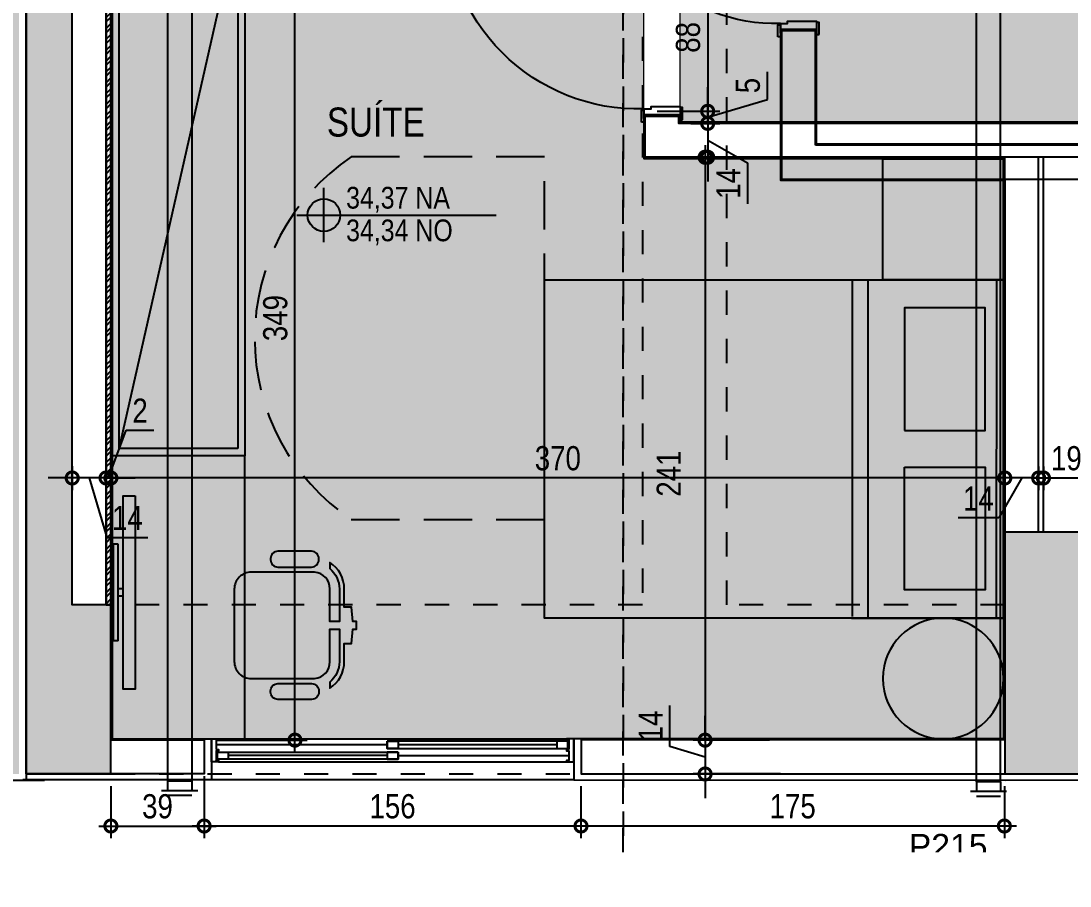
# Model space of a CAD drawing. Header units: metres. Extents: x -23 to 570, y -54 to 184.
# Drawn here: x 5.178 to 9.52, y -53.463 to -49.885 of the extents above; entities that cross this region are included whole.
import ezdxf
from ezdxf.enums import TextEntityAlignment as Align
from ezdxf.xclip import XClip

# ---------------------------------------------------------------- set-up
doc = ezdxf.new("R2010")
doc.units = ezdxf.units.M
doc.header["$XCLIPFRAME"] = 0
doc.header["$PDMODE"] = 35
for name, pattern in [('DASHEDX2', [1.5, 1, -0.5]), ('ESTILO_TQS_0004', [1.12, 0.5, -0.2, 0.01, -0.2, 0.01, -0.2]), ('PUC$0$DASHEDX2', [1.5, 1, -0.5]), ('PUC$0$HIDDEN2', [0.1875, 0.125, -0.0625])]:
    doc.linetypes.add(name, pattern=pattern)
for name, color, linetype in [('1', 232, 'DASHEDX2'), ('205', 232, 'ESTILO_TQS_0004'), ('4', 2, 'Continuous'), ('9', 232, 'Continuous'), ('ARQ-ALV ACAB', 4, 'Continuous'), ('ARQ-DIM', 2, 'Continuous'), ('ARQ-SIM', 1, 'Continuous'), ('ARQ-TXT', 2, 'Continuous'), ('CIRCULAÇAO VERTICAL EMBASAMENTO$0$ARQ-ALV ACAB', 4, 'Continuous'), ('CIRCULAÇAO VERTICAL EMBASAMENTO$0$ARQ-ALV OSSO', 5, 'Continuous'), ('PUC$0$ARQ-ALV ACAB', 4, 'Continuous'), ('PUC$0$ARQ-ALV OSSO', 5, 'Continuous'), ('PUC$0$ARQ-AUX', 7, 'Continuous'), ('PUC$0$ARQ-AUX1 @ 1', 1, 'Continuous'), ('PUC$0$ARQ-CAX @ 1', 1, 'Continuous'), ('PUC$0$ARQ-ENCH', 1, 'Continuous'), ('PUC$0$ARQ-MOB', 7, 'Continuous'), ('PUC$0$ARQ-MOB @ 1', 7, 'Continuous'), ('PUC$0$ARQ-PRJ', 7, 'PUC$0$DASHEDX2')]:
    doc.layers.add(name, color=color, linetype=linetype)
doc.layers.add('PUC$0$ARQ-FORRO', color=9, linetype='Continuous', lineweight=5)
doc.styles.add('Adesa', font='ARIALN.TTF')
doc.styles.get("Standard").update_dxf_attribs({"font": 'arial.ttf'})
doc.dimstyles.new('ADESA 1-0050', dxfattribs={"dimtxt": 0.1, "dimasz": 0.1, "dimexe": 0.05, "dimexo": 0.05, "dimgap": 0.03, "dimtad": 1, "dimdec": 1, "dimlfac": 100, "dimzin": 12, "dimtxsty": 'Adesa', "dimblk": 'DOTSMALL', "dimcen": 1, "dimdle": 0.05, "dimclrd": 1, "dimclre": 1, "dimclrt": 256, "dimazin": 3, "dimtm": 1e-09, "dimtfac": 1, "dimtdec": 1, "dimtmove": 1, "dimatfit": 0, "dimldrblk": 'DOTSMALL', "dimfxl": 0.8, "dimtvp": 2, "dimtolj": 1, "dimtzin": 0, "dimarcsym": 0})

# ---------------------------------------------------------------- blocks, each defined once
blk = doc.blocks.new('_DotSmall')
at = {"color": 0, "linetype": 'ByBlock', "const_width": 0.5}
blk.add_lwpolyline([(-0.0625, 0, 1), (0.0625, 0, 1)], format="xyb", close=True, dxfattribs=at)
blk = doc.blocks.new('*D494')
at = {"layer": 'ARQ-DIM', "color": 1, "lineweight": -2, "transparency": 16777216}
for p, q in [((7.4959, -53.05), (7.4959, -53.2653)), ((9.2482, -53.05), (9.2482, -53.2653)), ((9.2982, -53.2153), (7.4459, -53.2153))]:
    blk.add_line(p, q, dxfattribs=at)
at = {"layer": 'Defpoints', "color": 0, "transparency": 16777216}
for p in [(7.4959, -53, 0), (9.2482, -53, 0), (7.4959, -53.2153)]:
    blk.add_point(p, dxfattribs=at)
at = {"layer": 'ARQ-DIM', "color": 1, "lineweight": -2, "transparency": 16777216, "xscale": 0.1, "yscale": 0.1, "zscale": 0.1, "rotation": 180}
blk.add_blockref('_DotSmall', (7.4959, -53.2153), dxfattribs=at)
at = {"layer": 'ARQ-DIM', "color": 1, "lineweight": -2, "transparency": 16777216, "xscale": 0.1, "yscale": 0.1, "zscale": 0.1}
blk.add_blockref('_DotSmall', (9.2482, -53.2153), dxfattribs=at)
at = {"layer": 'ARQ-DIM', "transparency": 16777216, "insert": (8.3721, -53.1342), "char_height": 0.1, "attachment_point": 5, "style": 'Adesa'}
blk.add_mtext('\\A1;175', dxfattribs=at)
blk = doc.blocks.new('*D495')
at = {"layer": 'ARQ-DIM', "color": 1, "lineweight": -2, "transparency": 16777216}
for p, q in [((5.9359, -53.05), (5.9359, -53.2653)), ((7.4959, -53.05), (7.4959, -53.2653)), ((7.5459, -53.2153), (5.8859, -53.2153))]:
    blk.add_line(p, q, dxfattribs=at)
at = {"layer": 'Defpoints', "color": 0, "transparency": 16777216}
for p in [(5.9359, -53, 0), (7.4959, -53, 0), (5.9359, -53.2153)]:
    blk.add_point(p, dxfattribs=at)
at = {"layer": 'ARQ-DIM', "color": 1, "lineweight": -2, "transparency": 16777216, "xscale": 0.1, "yscale": 0.1, "zscale": 0.1, "rotation": 180}
blk.add_blockref('_DotSmall', (5.9359, -53.2153), dxfattribs=at)
at = {"layer": 'ARQ-DIM', "color": 1, "lineweight": -2, "transparency": 16777216, "xscale": 0.1, "yscale": 0.1, "zscale": 0.1}
blk.add_blockref('_DotSmall', (7.4959, -53.2153), dxfattribs=at)
at = {"layer": 'ARQ-DIM', "transparency": 16777216, "insert": (6.7159, -53.1342), "char_height": 0.1, "attachment_point": 5, "style": 'Adesa'}
blk.add_mtext('\\A1;156', dxfattribs=at)
blk = doc.blocks.new('*D496')
at = {"layer": 'ARQ-DIM', "color": 1, "lineweight": -2, "transparency": 16777216}
for p, q in [((5.9359, -53.0088), (5.9359, -53.2653)), ((5.55, -53.05), (5.55, -53.2653)), ((5.5, -53.2153), (5.9859, -53.2153))]:
    blk.add_line(p, q, dxfattribs=at)
at = {"layer": 'Defpoints', "color": 0, "transparency": 16777216}
for p in [(5.9359, -52.9588), (5.55, -53, 0), (5.9359, -53.2153)]:
    blk.add_point(p, dxfattribs=at)
at = {"layer": 'ARQ-DIM', "color": 1, "lineweight": -2, "transparency": 16777216, "xscale": 0.1, "yscale": 0.1, "zscale": 0.1, "rotation": 180}
blk.add_blockref('_DotSmall', (5.55, -53.2153), dxfattribs=at)
at = {"layer": 'ARQ-DIM', "color": 1, "lineweight": -2, "transparency": 16777216, "xscale": 0.1, "yscale": 0.1, "zscale": 0.1}
blk.add_blockref('_DotSmall', (5.9359, -53.2153), dxfattribs=at)
at = {"layer": 'ARQ-DIM', "transparency": 16777216, "insert": (5.743, -53.1342), "char_height": 0.1, "attachment_point": 5, "style": 'Adesa'}
blk.add_mtext('\\A1;39', dxfattribs=at)
blk = doc.blocks.new('*D667')
at = {"layer": 'ARQ-DIM', "color": 1, "lineweight": -2, "transparency": 16777216}
for p, q in [((9.41, -51.7272), (9.41, -51.8254)), ((9.6001, -51.7272), (9.6001, -51.8254)), ((9.36, -51.7754), (9.6501, -51.7754))]:
    blk.add_line(p, q, dxfattribs=at)
at = {"layer": 'Defpoints', "color": 0, "transparency": 16777216}
for p in [(9.41, -51.6772, 0), (9.6001, -51.6772, 0), (9.6001, -51.7754)]:
    blk.add_point(p, dxfattribs=at)
at = {"layer": 'ARQ-DIM', "color": 1, "lineweight": -2, "transparency": 16777216, "xscale": 0.1, "yscale": 0.1, "zscale": 0.1, "rotation": 180}
blk.add_blockref('_DotSmall', (9.41, -51.7754), dxfattribs=at)
at = {"layer": 'ARQ-DIM', "color": 1, "lineweight": -2, "transparency": 16777216, "xscale": 0.1, "yscale": 0.1, "zscale": 0.1}
blk.add_blockref('_DotSmall', (9.6001, -51.7754), dxfattribs=at)
at = {"layer": 'ARQ-DIM', "transparency": 16777216, "insert": (9.505, -51.6943), "char_height": 0.1, "attachment_point": 5, "style": 'Adesa'}
blk.add_mtext('\\A1;19', dxfattribs=at)
blk = doc.blocks.new('*D668')
at = {"layer": 'ARQ-DIM', "color": 1, "lineweight": -2, "transparency": 16777216}
for p, q in [((9.25, -51.7272), (9.25, -51.8254)), ((9.39, -51.7272), (9.39, -51.8254)), ((9.25, -51.7754), (9.15, -51.7754)), ((9.32, -51.7754), (9.2259, -51.9408)), ((9.39, -51.7754), (9.25, -51.7754)), ((9.39, -51.7754), (9.25, -51.7754)), ((9.39, -51.7754), (9.49, -51.7754)), ((9.2259, -51.9408), (9.0564, -51.9408))]:
    blk.add_line(p, q, dxfattribs=at)
at = {"layer": 'Defpoints', "color": 0, "transparency": 16777216}
for p in [(9.25, -51.6772, 0), (9.39, -51.6772, 0), (9.25, -51.7754)]:
    blk.add_point(p, dxfattribs=at)
at = {"layer": 'ARQ-DIM', "color": 1, "lineweight": -2, "transparency": 16777216, "xscale": 0.1, "yscale": 0.1, "zscale": 0.1}
blk.add_blockref('_DotSmall', (9.25, -51.7754), dxfattribs=at)
at = {"layer": 'ARQ-DIM', "color": 1, "lineweight": -2, "transparency": 16777216, "xscale": 0.1, "yscale": 0.1, "zscale": 0.1, "rotation": 180}
blk.add_blockref('_DotSmall', (9.39, -51.7754), dxfattribs=at)
at = {"layer": 'ARQ-DIM', "transparency": 16777216, "insert": (9.1411, -51.8606), "char_height": 0.1, "attachment_point": 5, "style": 'Adesa'}
blk.add_mtext('\\A1;14', dxfattribs=at)
blk = doc.blocks.new('*D669')
at = {"layer": 'ARQ-DIM', "color": 1, "lineweight": -2, "transparency": 16777216}
for p, q in [((5.55, -51.7271), (5.55, -51.8254)), ((9.2501, -51.7272), (9.2501, -51.8254)), ((9.3001, -51.7754), (5.5, -51.7754))]:
    blk.add_line(p, q, dxfattribs=at)
at = {"layer": 'Defpoints', "color": 0, "transparency": 16777216}
for p in [(5.55, -51.6771, 0), (9.2501, -51.6772, 0), (5.55, -51.7754)]:
    blk.add_point(p, dxfattribs=at)
at = {"layer": 'ARQ-DIM', "color": 1, "lineweight": -2, "transparency": 16777216, "xscale": 0.1, "yscale": 0.1, "zscale": 0.1, "rotation": 180}
blk.add_blockref('_DotSmall', (5.55, -51.7754), dxfattribs=at)
at = {"layer": 'ARQ-DIM', "color": 1, "lineweight": -2, "transparency": 16777216, "xscale": 0.1, "yscale": 0.1, "zscale": 0.1}
blk.add_blockref('_DotSmall', (9.2501, -51.7754), dxfattribs=at)
at = {"layer": 'ARQ-DIM', "transparency": 16777216, "insert": (7.4, -51.6943), "char_height": 0.1, "attachment_point": 5, "style": 'Adesa'}
blk.add_mtext('\\A1;370', dxfattribs=at)
blk = doc.blocks.new('*D686')
at = {"layer": 'ARQ-DIM', "color": 1, "lineweight": -2, "transparency": 16777216}
for p, q in [((8.0203, -49.3283), (8.0203, -50.3083)), ((7.9511, -49.3783), (8.0703, -49.3783)), ((7.8111, -50.2583), (8.0703, -50.2583))]:
    blk.add_line(p, q, dxfattribs=at)
at = {"layer": 'Defpoints', "color": 0, "transparency": 16777216}
for p in [(7.9011, -49.3783), (7.7611, -50.2583, 0), (8.0203, -50.2583)]:
    blk.add_point(p, dxfattribs=at)
at = {"layer": 'ARQ-DIM', "color": 1, "lineweight": -2, "transparency": 16777216, "xscale": 0.1, "yscale": 0.1, "zscale": 0.1}
for p, rotation in [((8.0203, -49.3783), 90), ((8.0203, -50.2583), 270)]:
    blk.add_blockref('_DotSmall', p, dxfattribs=dict(at, rotation=rotation))
at = {"layer": 'ARQ-DIM', "transparency": 16777216, "insert": (7.9392, -49.9526), "char_height": 0.1, "attachment_point": 5, "rotation": 90, "style": 'Adesa'}
blk.add_mtext('\\A1;88', dxfattribs=at)
blk = doc.blocks.new('*D707')
at = {"layer": 'ARQ-DIM', "color": 1, "lineweight": -2, "transparency": 16777216}
for p, q in [((6.3119, -52.91), (6.3119, -49.3177)), ((6.45, -49.3677), (6.2619, -49.3677)), ((5.9859, -52.86), (6.3619, -52.86))]:
    blk.add_line(p, q, dxfattribs=at)
at = {"layer": 'Defpoints', "color": 0, "transparency": 16777216}
for p in [(6.3119, -49.3677), (6.5, -49.3677, 0), (5.9359, -52.86, 0)]:
    blk.add_point(p, dxfattribs=at)
at = {"layer": 'ARQ-DIM', "color": 1, "lineweight": -2, "transparency": 16777216, "xscale": 0.1, "yscale": 0.1, "zscale": 0.1}
for p, rotation in [((6.3119, -49.3677), 90), ((6.3119, -52.86), 270)]:
    blk.add_blockref('_DotSmall', p, dxfattribs=dict(at, rotation=rotation))
at = {"layer": 'ARQ-DIM', "transparency": 16777216, "insert": (6.2309, -51.1139), "char_height": 0.1, "attachment_point": 5, "rotation": 90, "style": 'Adesa'}
blk.add_mtext('\\A1;349', dxfattribs=at)
blk = doc.blocks.new('*D709')
at = {"layer": 'ARQ-DIM', "color": 1, "lineweight": -2, "transparency": 16777216}
for p, q in [((8.2678, -50.209), (8.2678, -50.0946)), ((8.0203, -50.2583), (8.0203, -50.1583)), ((8.0203, -50.2833), (8.2678, -50.209)), ((7.8111, -50.2583), (8.0703, -50.2583)), ((8.0203, -50.2583), (8.0203, -50.3083)), ((8.0203, -50.2583), (8.0203, -50.3083)), ((7.9511, -50.3083), (8.0703, -50.3083)), ((8.0203, -50.3083), (8.0203, -50.4083))]:
    blk.add_line(p, q, dxfattribs=at)
at = {"layer": 'Defpoints', "color": 0, "transparency": 16777216}
for p in [(7.7611, -50.2583), (7.9011, -50.3083, 0), (8.0203, -50.3083)]:
    blk.add_point(p, dxfattribs=at)
at = {"layer": 'ARQ-DIM', "color": 1, "lineweight": -2, "transparency": 16777216, "xscale": 0.1, "yscale": 0.1, "zscale": 0.1}
for p, rotation in [((8.0203, -50.2583), 270), ((8.0203, -50.3083), 90)]:
    blk.add_blockref('_DotSmall', p, dxfattribs=dict(at, rotation=rotation))
at = {"layer": 'ARQ-DIM', "transparency": 16777216, "insert": (8.187, -50.1518), "char_height": 0.1, "attachment_point": 5, "rotation": 90, "style": 'Adesa'}
blk.add_mtext('\\A1;5', dxfattribs=at)
blk = doc.blocks.new('*D710')
at = {"layer": 'ARQ-DIM', "color": 1, "lineweight": -2, "transparency": 16777216}
for p, q in [((8.0095, -50.3983), (8.0095, -52.91)), ((8.2867, -50.4483), (7.9595, -50.4483)), ((8.2759, -52.86), (7.9595, -52.86))]:
    blk.add_line(p, q, dxfattribs=at)
at = {"layer": 'Defpoints', "color": 0, "transparency": 16777216}
for p in [(8.3367, -50.4483, 0), (8.0095, -52.86), (8.3259, -52.86, 0)]:
    blk.add_point(p, dxfattribs=at)
at = {"layer": 'ARQ-DIM', "color": 1, "lineweight": -2, "transparency": 16777216, "xscale": 0.1, "yscale": 0.1, "zscale": 0.1}
for p, rotation in [((8.0095, -50.4483), 90), ((8.0095, -52.86), 270)]:
    blk.add_blockref('_DotSmall', p, dxfattribs=dict(at, rotation=rotation))
at = {"layer": 'ARQ-DIM', "transparency": 16777216, "insert": (7.859, -51.7572), "char_height": 0.1, "attachment_point": 5, "rotation": 90, "style": 'Adesa'}
blk.add_mtext('\\A1;241', dxfattribs=at)
blk = doc.blocks.new('*D711')
at = {"layer": 'ARQ-DIM', "color": 1, "lineweight": -2, "transparency": 16777216}
for p, q in [((7.8642, -52.8864), (7.8642, -52.717)), ((8.0095, -52.86), (8.0095, -52.76)), ((8.2759, -52.86), (7.9595, -52.86)), ((8.0095, -52.86), (8.0095, -53)), ((8.0095, -52.86), (8.0095, -53)), ((8.0095, -52.93), (7.8642, -52.8864)), ((8.3221, -53), (7.9595, -53)), ((8.0095, -53), (8.0095, -53.1))]:
    blk.add_line(p, q, dxfattribs=at)
at = {"layer": 'Defpoints', "color": 0, "transparency": 16777216}
for p in [(8.3259, -52.86, 0), (8.0095, -53), (8.3721, -53, 0)]:
    blk.add_point(p, dxfattribs=at)
at = {"layer": 'ARQ-DIM', "color": 1, "lineweight": -2, "transparency": 16777216, "xscale": 0.1, "yscale": 0.1, "zscale": 0.1}
for p, rotation in [((8.0095, -52.86), 270), ((8.0095, -53), 90)]:
    blk.add_blockref('_DotSmall', p, dxfattribs=dict(at, rotation=rotation))
at = {"layer": 'ARQ-DIM', "transparency": 16777216, "insert": (7.784, -52.8017), "char_height": 0.1, "attachment_point": 5, "rotation": 90, "style": 'Adesa'}
blk.add_mtext('\\A1;14', dxfattribs=at)
blk = doc.blocks.new('*D604')
at = {"layer": 'ARQ-DIM', "color": 1, "lineweight": -2, "transparency": 16777216}
for p, q in [((5.54, -51.7754), (5.6137, -51.5771)), ((5.6137, -51.5771), (5.7281, -51.5771)), ((5.53, -51.7271), (5.53, -51.8254)), ((5.55, -51.7271), (5.55, -51.8254)), ((5.53, -51.7754), (5.43, -51.7754)), ((5.55, -51.7754), (5.53, -51.7754)), ((5.55, -51.7754), (5.53, -51.7754)), ((5.55, -51.7754), (5.65, -51.7754))]:
    blk.add_line(p, q, dxfattribs=at)
at = {"layer": 'Defpoints', "color": 0, "transparency": 16777216}
for p in [(5.53, -51.6771, 0), (5.55, -51.6771, 0), (5.53, -51.7754)]:
    blk.add_point(p, dxfattribs=at)
at = {"layer": 'ARQ-DIM', "color": 1, "lineweight": -2, "transparency": 16777216, "xscale": 0.1, "yscale": 0.1, "zscale": 0.1}
blk.add_blockref('_DotSmall', (5.53, -51.7754), dxfattribs=at)
at = {"layer": 'ARQ-DIM', "color": 1, "lineweight": -2, "transparency": 16777216, "xscale": 0.1, "yscale": 0.1, "zscale": 0.1, "rotation": 180}
blk.add_blockref('_DotSmall', (5.55, -51.7754), dxfattribs=at)
at = {"layer": 'ARQ-DIM', "transparency": 16777216, "insert": (5.6709, -51.4969), "char_height": 0.1, "attachment_point": 5, "style": 'Adesa'}
blk.add_mtext('\\A1;2', dxfattribs=at)
blk = doc.blocks.new('*D605')
at = {"layer": 'ARQ-DIM', "color": 1, "lineweight": -2, "transparency": 16777216}
for p, q in [((5.39, -51.7271), (5.39, -51.8254)), ((5.53, -51.7271), (5.53, -51.8254)), ((5.39, -51.7754), (5.29, -51.7754)), ((5.53, -51.7754), (5.39, -51.7754)), ((5.53, -51.7754), (5.39, -51.7754)), ((5.46, -51.7754), (5.5337, -52.021)), ((5.53, -51.7754), (5.63, -51.7754)), ((5.5337, -52.021), (5.7032, -52.021))]:
    blk.add_line(p, q, dxfattribs=at)
at = {"layer": 'Defpoints', "color": 0, "transparency": 16777216}
for p in [(5.39, -51.6771, 0), (5.53, -51.6771, 0), (5.39, -51.7754)]:
    blk.add_point(p, dxfattribs=at)
at = {"layer": 'ARQ-DIM', "color": 1, "lineweight": -2, "transparency": 16777216, "xscale": 0.1, "yscale": 0.1, "zscale": 0.1}
blk.add_blockref('_DotSmall', (5.39, -51.7754), dxfattribs=at)
at = {"layer": 'ARQ-DIM', "color": 1, "lineweight": -2, "transparency": 16777216, "xscale": 0.1, "yscale": 0.1, "zscale": 0.1, "rotation": 180}
blk.add_blockref('_DotSmall', (5.53, -51.7754), dxfattribs=at)
at = {"layer": 'ARQ-DIM', "transparency": 16777216, "insert": (5.6184, -51.9408), "char_height": 0.1, "attachment_point": 5, "style": 'Adesa'}
blk.add_mtext('\\A1;14', dxfattribs=at)
blk = doc.blocks.new('*D744')
at = {"layer": 'ARQ-DIM', "color": 1, "lineweight": -2, "transparency": 16777216}
for p, q in [((8.0203, -50.3083), (8.0203, -50.2083)), ((8.0203, -50.3083), (8.0203, -50.4483)), ((8.0203, -50.3083), (8.0203, -50.4483)), ((8.0607, -50.3083), (8.0703, -50.3083)), ((8.0203, -50.3783), (8.1857, -50.4721)), ((8.0095, -50.4483), (8.0703, -50.4483)), ((8.0203, -50.4483), (8.0203, -50.5483)), ((8.1857, -50.4721), (8.1857, -50.6416))]:
    blk.add_line(p, q, dxfattribs=at)
at = {"layer": 'Defpoints', "color": 0, "transparency": 16777216}
for p in [(8.0107, -50.3083), (7.9595, -50.4483), (8.0203, -50.4483)]:
    blk.add_point(p, dxfattribs=at)
at = {"layer": 'ARQ-DIM', "color": 1, "lineweight": -2, "transparency": 16777216, "xscale": 0.1, "yscale": 0.1, "zscale": 0.1}
for p, rotation in [((8.0203, -50.3083), 270), ((8.0203, -50.4483), 90)]:
    blk.add_blockref('_DotSmall', p, dxfattribs=dict(at, rotation=rotation))
at = {"layer": 'ARQ-DIM', "transparency": 16777216, "insert": (8.1055, -50.5569), "char_height": 0.1, "attachment_point": 5, "rotation": 90, "style": 'Adesa'}
blk.add_mtext('\\A1;14', dxfattribs=at)
blk = doc.blocks.new('NipAcOs')
at = {"layer": 'ARQ-SIM'}
h = blk.add_hatch(color=256, dxfattribs=at)
h.dxf.hatch_style = 1
h.paths.add_polyline_path([(0, 0.15, 0.414214), (-0.15, 0), (0, 0)])
h.paths.add_polyline_path([(0.15, 0), (0, 0), (0, -0.15, 0.414214)])
for p, q in [((0, -0.25), (0, 0.25)), ((-0.25, 0), (0.15, 0)), ((0.15, 0), (1.5834, 0))]:
    blk.add_line(p, q, dxfattribs=at)
blk.add_circle((0, 0), 0.15, dxfattribs=at)
at = {"style": 'Adesa'}
for p in [(0.204, 0.06), (0.204, -0.24)]:
    blk.add_attdef('000,00', p, '', height=0.2, dxfattribs=at)
blk = doc.blocks.new('*U2429')
at = {"color": 0, "linetype": 'ByBlock', "ltscale": 0.5}
for points in [[(0.02, -0.045), (0.03, -0.045), (0.03, -0.05), (0.02, -0.05), (0.02, -0.09), (0.03, -0.09), (0.03, -0.095), (0.02, -0.095), (0.02, -0.09), (0.03, -0.09), (0.03, -0.095), (0, -0.095), (0, 0), (0.03, 0), (0.03, -0.005), (0.02, -0.005), (0.02, -0.045)], [(1.48, -0.045), (1.47, -0.045), (1.47, -0.05), (1.48, -0.05), (1.48, -0.09), (1.47, -0.09), (1.47, -0.095), (1.48, -0.095), (1.48, -0.09), (1.47, -0.09), (1.47, -0.095), (1.5, -0.095), (1.5, 0), (1.47, 0), (1.47, -0.005), (1.48, -0.005), (1.48, -0.045)], [(0.025, -0.01), (0.07, -0.01), (0.07, -0.04), (0.025, -0.04)], [(0.7725, -0.01), (0.7275, -0.01), (0.7275, -0.04), (0.7725, -0.04)], [(0.7275, -0.055), (0.7725, -0.055), (0.7725, -0.085), (0.7275, -0.085)], [(1.475, -0.055), (1.43, -0.055), (1.43, -0.085), (1.475, -0.085)]]:
    blk.add_lwpolyline(points, close=True, dxfattribs=at)
at = {"color": 8, "linetype": 'ByBlock', "ltscale": 0.5}
for points in [[(1.47, 0), (0.03, 0)], [(0.7725, -0.025), (1.48, -0.025)], [(0.7275, -0.07), (0.02, -0.07)], [(1.47, -0.095), (0.03, -0.095)]]:
    blk.add_lwpolyline(points, dxfattribs=at)
at = {"color": 7, "linetype": 'ByBlock', "ltscale": 0.5}
for points in [[(0.7725, -0.01), (0.7725, -0.04), (0.025, -0.04), (0.025, -0.01)], [(0.7275, -0.055), (0.7275, -0.085), (1.475, -0.085), (1.475, -0.055)]]:
    blk.add_lwpolyline(points, close=True, dxfattribs=at)
for points in [[(0.07, -0.025), (0.7275, -0.025)], [(0.7725, -0.07), (1.43, -0.07)]]:
    blk.add_lwpolyline(points, dxfattribs=at)
blk = doc.blocks.new('*U2405')
for points in [[(-0.765, 0.01), (-0.715, 0.01), (-0.715, 0), (-0.765, 0)], [(0.045, 0.01), (-0.005, 0.01), (-0.005, 0), (0.045, 0)], [(-0.775, -0.16), (-0.725, -0.16), (-0.725, -0.15), (-0.775, -0.15)], [(0, -0.15), (0, -0.87), (-0.03, -0.87), (-0.03, -0.15)], [(0.055, -0.16), (0.005, -0.16), (0.005, -0.15), (0.055, -0.15)]]:
    blk.add_lwpolyline(points, close=True)
for points in [[(-0.76, -0.15), (-0.72, -0.15), (-0.72, -0.12), (-0.71, -0.12), (-0.71, 0), (-0.745, 0), (-0.745, -0.15)], [(0.04, -0.15), (0, -0.15), (0, -0.12), (-0.01, -0.12), (-0.01, 0), (0.025, 0), (0.025, -0.15)]]:
    blk.add_lwpolyline(points)
at = {"layer": 'PUC$0$ARQ-PRJ'}
blk.add_arc((-0.0208, -0.1708), 0.6995, 178.2986, 271.7014, dxfattribs=at)
blk = doc.blocks.new('PUC$0$pl apto tipo 3 puc')
at = {"layer": 'PUC$0$ARQ-ENCH'}
h = blk.add_hatch(dxfattribs=at)
h.set_pattern_fill('ANSI31', color=256, scale=0.01, angle=-180)
h.set_pattern_definition([(225, (-0.009043, 0.00119), (0.02245064, -0.02245064), [])])
h.paths.add_polyline_path([(-5.559, 2.3012), (-5.539, 2.3012), (-5.539, -0.8988), (-5.559, -0.8988)])
at = {"layer": 'PUC$0$ARQ-ALV ACAB', "elevation": 0}
for points in [[(-9.2623, 3.0266), (-9.6341, 3.0254), (-9.6341, 1.625), (-10.5072, 1.625), (-10.5072, 1.455), (-9.614, 1.455), (-9.614, 0.395), (-8.48, 0.395), (-8.48, -0.0782), (-8.33, -0.0782), (-8.33, 0.545), (-9.254, 0.545), (-9.254, 2.8554)], [(-9.254, 2.8554), (-7.475, 2.8554), (-7.475, 3.0254), (-9.2623, 3.0266)], [(-5.574, -1.0538), (-7.0452, -1.0538), (-7.0452, -0.8938), (-5.564, -0.8938), (-5.5641, 2.8554), (-5.9, 2.8554), (-5.9, 2.8554), (-5.975, 2.8554), (-5.975, 3.0254), (-5.195, 3.0254)]]:
    blk.add_lwpolyline(points, dxfattribs=at)
at = {"layer": 'PUC$0$ARQ-ALV OSSO'}
for p, q in [((-9.2573, 3.0004, 0), (-9.6091, 3.0004, 0)), ((-9.259, 0.54, 0), (-9.259, 2.8604, 0)), ((-8.335, 0.54, 0), (-9.259, 0.54, 0)), ((-8.335, -0.0732, 0), (-8.335, 0.54, 0)), ((-9.609, 0.4), (-8.475, 0.4, 0)), ((-8.475, 0.4, 0), (-8.475, -0.0732, 0)), ((-8.475, -0.0732, 0), (-8.335, -0.0732, 0))]:
    blk.add_line(p, q, dxfattribs=at)
at = {"layer": 'PUC$0$ARQ-ALV OSSO', "elevation": 0}
for points in [[(-9.259, 2.8604), (-7.505, 2.8604), (-7.505, 3.0004), (-9.2573, 3.0004)], [(-5.5591, 2.8604), (-5.895, 2.8604), (-5.895, 2.8604), (-5.945, 2.8604), (-5.945, 3.0004), (-5.2375, 3.0004)], [(-7.0402, -1.0388), (-7.0402, -0.8988), (-5.539, -0.8988), (-5.539, 2.3012)], [(-9.259, 0.54), (-9.609, 0.54)]]:
    blk.add_lwpolyline(points, dxfattribs=at)
at = {"layer": 'PUC$0$ARQ-ALV OSSO'}
for points in [[(-9.419, 2.0012), (-9.419, 1.46)], [(-9.419, 2.0012), (-9.419, 0.54)], [(-9.399, 2.0012), (-9.399, 0.54)]]:
    blk.add_lwpolyline(points, dxfattribs=at)
at = {"layer": 'PUC$0$ARQ-AUX', "elevation": 0}
blk.add_lwpolyline([(-7.475, 3.0254), (-5.975, 3.0254)], dxfattribs=at)
at = {"layer": 'PUC$0$ARQ-ENCH', "elevation": 0}
blk.add_lwpolyline([(-5.559, 2.3012), (-5.539, 2.3012), (-5.539, -0.8988), (-5.559, -0.8988)], close=True, dxfattribs=at)
at = {"layer": 'PUC$0$ARQ-AUX1 @ 1', "xscale": -1, "rotation": 180}
blk.add_blockref('*U2429', (-7.475, 2.8554, 0), dxfattribs=at)
at = {"layer": 'PUC$0$ARQ-CAX @ 1', "xscale": -1.000000000000009, "rotation": 90}
blk.add_blockref('*U2405', (-8.48, -0.8232, 0), dxfattribs=at)
blk = doc.blocks.new('*U2445')
for points in [[(0, 0), (0, 0.82), (0.03, 0.82), (0.03, 0)], [(-0.055, 0.01), (-0.005, 0.01), (-0.005, 0), (-0.055, 0)], [(0.875, 0.01), (0.825, 0.01), (0.825, 0), (0.875, 0)], [(-0.045, -0.16), (0.005, -0.16), (0.005, -0.15), (-0.045, -0.15)], [(0.865, -0.16), (0.815, -0.16), (0.815, -0.15), (0.865, -0.15)]]:
    blk.add_lwpolyline(points, close=True)
for points in [[(-0.04, 0), (0, 0), (0, -0.03), (0.01, -0.03), (0.01, -0.15), (-0.025, -0.15), (-0.025, 0)], [(0.86, 0), (0.82, 0), (0.82, -0.03), (0.81, -0.03), (0.81, -0.15), (0.845, -0.15), (0.845, 0)]]:
    blk.add_lwpolyline(points)
at = {"layer": 'PUC$0$ARQ-PRJ'}
blk.add_arc((0.0237, 0.0237), 0.7967, 358.2986, 91.7014, dxfattribs=at)
blk = doc.blocks.new('*U2470')
at = {"layer": 'PUC$0$ARQ-MOB'}
for p, q in [((-0.7, -0.6292), (-0.7, 0)), ((-0.7, 0), (0.7, 0)), ((0.7, -0.6291), (0.7, 0)), ((0.7, -0.03), (-0.7, -0.03)), ((0.7, -0.5621), (-0.7, -0.562)), ((0.7, -0.6273), (-0.693, -0.6273)), ((-0.6992, -0.8531), (-0.6987, -0.8534)), ((-0.675, -1.9), (0.675, -1.9))]:
    blk.add_line(p, q, dxfattribs=at)
at = {"layer": 'PUC$0$ARQ-MOB', "flags": 128}
for points in [[(0.7, -1.9), (0.7, 0), (-0.7, 0), (-0.7, -1.9)], [(0.7, -1.9001), (0.7, -0.0001), (-0.7, -0.0001), (-0.7, -1.9001)], [(-0.0756, -0.4095), (-0.0756, -0.0762), (-0.5831, -0.0762), (-0.5831, -0.4095)], [(-0.0756, -0.4096), (-0.0756, -0.0763), (-0.5831, -0.0763), (-0.5831, -0.4096)], [(0.0756, -0.4095), (0.0756, -0.0762), (0.5831, -0.0762), (0.5831, -0.4095)], [(0.0756, -0.4096), (0.0756, -0.0763), (0.5831, -0.0763), (0.5831, -0.4096)]]:
    blk.add_lwpolyline(points, close=True, dxfattribs=at)
at = {"layer": 'PUC$0$ARQ-MOB'}
blk.add_lwpolyline([(0.7, -0.5001), (1.2, -0.5001), (1.2, -0.0001), (0.7, -0.0001)], close=True, dxfattribs=at)
blk.add_circle((-0.95, -0.25), 0.25, dxfattribs=at)
blk = doc.blocks.new('*U2488')
at = {"flags": 128}
for points in [[(2.2299, 0), (2.2299, 0.55), (0, 0.55), (0, 0)], [(2.1999, 0.03), (2.1999, 0.52), (0.03, 0.52), (0.03, 0.03)]]:
    blk.add_lwpolyline(points, close=True, dxfattribs=at)
blk.add_lwpolyline([(2.1999, 0.52), (0.03, 0.03)], dxfattribs=at)
blk = doc.blocks.new('*U2466')
for p, q in [((-0.2, -0.02), (-0.2, 0)), ((0.2, -0.02), (0.2, 0)), ((-0.015, -0.04), (-0.015, -0.02)), ((0.015, -0.04), (0.015, -0.02))]:
    blk.add_line(p, q)
for points in [[(0.2, 0), (-0.2, 0)], [(0.2, -0.02), (-0.2, -0.02)]]:
    blk.add_lwpolyline(points)
blk.add_lwpolyline([(-0.4, -0.09), (0.4, -0.09), (0.4, -0.04), (-0.4, -0.04)], close=True)
blk = doc.blocks.new('PUC$0$arq-cadeira giro')
at = {"linetype": 'Continuous'}
blk.add_lwpolyline([(-0.25, -0.3062), (-0.18, -0.3062, 0.414214), (-0.15, -0.2762), (-0.15, -0.2712, 0.414214), (-0.18, -0.2412), (-0.25, -0.2412), (-0.32, -0.2412, 0.414214), (-0.35, -0.2712), (-0.35, -0.2762, 0.414214), (-0.32, -0.3062)], format="xyb", close=True, dxfattribs=at)
at = {"layer": 'PUC$0$ARQ-MOB', "linetype": 'Continuous'}
for points in [[(-0.25, 0.3062), (-0.18, 0.3062, -0.414214), (-0.15, 0.2762), (-0.15, 0.2712, -0.414214), (-0.18, 0.2412), (-0.25, 0.2412), (-0.32, 0.2412, -0.414214), (-0.35, 0.2712), (-0.35, 0.2762, -0.414214), (-0.32, 0.3062)], [(-0.25, -0.3062), (-0.18, -0.3062, 0.414214), (-0.15, -0.2762), (-0.15, -0.2712, 0.414214), (-0.18, -0.2412), (-0.25, -0.2412), (-0.32, -0.2412, 0.414214), (-0.35, -0.2712), (-0.35, -0.2762, 0.414214), (-0.32, -0.3062)]]:
    blk.add_lwpolyline(points, format="xyb", close=True, dxfattribs=at)
at = {"layer": 'PUC$0$ARQ-MOB'}
blk.add_lwpolyline([(-0.5052, 0), (-0.5052, 0.0154), (-0.4902, 0.0154), (-0.4852, 0.0754), (-0.4552, 0.0754), (-0.4552, 0.1504, -0.255924), (-0.3952, 0.2599), (-0.3952, 0.2352, 0.223888), (-0.4352, 0.1504), (-0.4352, 0.0154), (-0.3952, 0.0154), (-0.3952, 0.1504, -0.39825), (-0.3325, 0.22), (-0.07, 0.22, -0.414214), (0, 0.15), (0, 0), (0, -0.15, -0.414214), (-0.07, -0.22), (-0.3325, -0.22, -0.39825), (-0.3952, -0.1504), (-0.3952, -0.0154), (-0.4352, -0.0154), (-0.4352, -0.1504, 0.223888), (-0.3952, -0.2352), (-0.3952, -0.2599, -0.255924), (-0.4552, -0.1504), (-0.4552, -0.0754), (-0.4852, -0.0754), (-0.4902, -0.0154), (-0.5052, -0.0154)], format="xyb", close=True, dxfattribs=at)
blk = doc.blocks.new('PUC$0$layout pcd puc 3')
at = {"layer": 'PUC$0$ARQ-MOB'}
blk.add_lwpolyline([(0.55, 1.1718), (0, 1.1718), (0, 0), (0.55, 0)], close=True, dxfattribs=at)
for name, p, xscale, rotation in [('*U2488', (0.55, 3.4017, 0), -1.000000000000001, 90), ('*U2470', (3.69, 1.2), -0.9999999999999996, 269.9986180235843)]:
    blk.add_blockref(name, p, dxfattribs=dict(at, xscale=xscale, rotation=rotation))
at = {"layer": 'PUC$0$ARQ-MOB', "ltscale": 0.5, "xscale": -1}
blk.add_blockref('PUC$0$arq-cadeira giro', (0.5059, 0.47, 0), dxfattribs=at)
at = {"layer": 'PUC$0$ARQ-MOB @ 1', "xscale": -1.000000000000001, "rotation": 90}
blk.add_blockref('*U2466', (0.0056, 0.6063, 0), dxfattribs=at)
blk = doc.blocks.new('PUC$0$pl forro pcd 3')
at = {"layer": 'PUC$0$ARQ-FORRO'}
h = blk.add_hatch(color=256, dxfattribs=at)
h.dxf.hatch_style = 1
h.paths.add_polyline_path([(1.8589, 1.4791), (3.7921, 1.4791), (3.7921, 1.0795), (6.8389, 1.0795), (6.8389, -1.5916), (5.0371, -1.5916), (5.0371, -0.6617), (4.8871, -0.6617), (4.8871, -2.2805), (1.8589, -2.2805), (1.8589, -1.13), (0.16, -1.13), (0.16, 0.0683), (1.8589, 0.0683)])
h = blk.add_hatch(color=256, dxfattribs=at)
h.dxf.hatch_style = 1
h.paths.add_polyline_path([(-2.1911, -3.681), (1.4989, -3.6809), (1.4988, -1.28), (0.01, -1.28), (0.01, -0.2), (-2.1912, -0.2)])
for points in [[(1.8589, 1.4791), (3.7921, 1.4791), (3.7921, 1.0795), (6.8389, 1.0795), (6.8389, -1.5916), (5.0371, -1.5916), (5.0371, -0.6617), (4.8871, -0.6617), (4.8871, -2.2805), (1.8589, -2.2805), (1.8589, -1.13), (0.16, -1.13), (0.16, 0.0683), (1.8589, 0.0683)], [(-2.1911, -3.681), (1.4989, -3.6809), (1.4988, -1.28), (0.01, -1.28), (0.01, -0.2), (-2.1912, -0.2)]]:
    blk.add_lwpolyline(points, close=True, dxfattribs=at)
blk = doc.blocks.new('CIRCULAÇAO VERTICAL EMBASAMENTO')
at = {"layer": 'CIRCULAÇAO VERTICAL EMBASAMENTO$0$ARQ-ALV ACAB', "elevation": 0}
blk.add_lwpolyline([(-0.075, -3.025), (5.275, -3.025)], dxfattribs=at)
at = {"layer": 'CIRCULAÇAO VERTICAL EMBASAMENTO$0$ARQ-ALV OSSO', "elevation": 0}
blk.add_lwpolyline([(5.275, -3), (5.2, -3), (5.1999, 2.45), (5.2749, 2.45)], dxfattribs=at)
blk = doc.blocks.new('PUC$0$E2')
at = {"layer": 'PUC$0$ARQ-PRJ'}
for p, q in [((305.4121, -368.5377), (305.5121, -368.5377)), ((305.3871, -368.5577), (305.5371, -368.5577)), ((305.4121, -368.5977), (305.4121, -368.5577)), ((305.5121, -368.5977), (305.5121, -368.5577)), ((305.4121, -368.5977), (305.5121, -368.5977))]:
    blk.add_line(p, q, dxfattribs=at)
blk = doc.blocks.new('PUC$0$E3')
for p, q in [((302.2155, -376.0693), (302.3155, -376.0693)), ((302.3155, -376.1693), (302.3155, -376.0693)), ((302.2155, -376.1693), (302.3155, -376.1693))]:
    blk.add_line(p, q)
at = {"linetype": 'PUC$0$HIDDEN2', "ltscale": 0.1}
blk.add_circle((302.2598, -376.075), 0.00202, dxfattribs=at)
for radius, start, end in [(0.0718, 44.1572, 315.8498), (0.0702, 45.4504, 314.5569), (0.05, 90, 270)]:
    blk.add_arc((302.2155, -376.1193), radius, start, end)
blk.add_arc((302.2155, -376.1193), 0.05, 270, 90, dxfattribs=at)
at = {"linetype": 'PUC$0$HIDDEN2', "ltscale": 0.2}
for radius, start, end in [(0.0702, 314.5569, 45.4504), (0.0718, 315.8498, 44.1572)]:
    blk.add_arc((302.2155, -376.1193), radius, start, end, dxfattribs=at)
blk = doc.blocks.new('PUC$0$A$Cc7140bc5')
at = {"layer": 'PUC$0$ARQ-PRJ', "ltscale": 50}
for p, q in [((1.4443, 1.3229, 0), (0.1201, 0.5584)), ((1.494, 1.2361), (0.1701, 0.4718)), ((2.6003, 1.2505, 0), (3.4485, 0.4023, 0)), ((2.5299, 1.1795), (3.3778, 0.3316)), ((0.0451, 0.4285), (0.0451, -3.801, 0)), ((0.1451, 0.4285), (0.1451, -3.801)), ((3.3924, -3.8046), (3.3924, 0.2963, 0)), ((3.4924, -3.8046), (3.4924, 0.2963, 0))]:
    blk.add_line(p, q, dxfattribs=at)
for centre, radius, start, end in [((0.1951, 0.4285), 0.15, 120, 180), ((0.1951, 0.4285), 0.05, 120, 180), ((3.3424, 0.2963, 0), 0.15, 0, 45), ((3.3424, 0.2963, 0), 0.05, 0, 45)]:
    blk.add_arc(centre, radius, start, end, dxfattribs=at)
at = {"layer": 'PUC$0$ARQ-PRJ', "ltscale": 0.5, "rotation": 209.9999999999999}
blk.add_blockref('PUC$0$E3', (451.3419, -173.2915, 0), dxfattribs=at)
at = {"layer": 'PUC$0$ARQ-PRJ', "ltscale": 0.5, "xscale": -1, "rotation": 135.0000000000002}
blk.add_blockref('PUC$0$E3', (-477.1609, -50.972, 0), dxfattribs=at)
at = {"layer": 'PUC$0$ARQ-PRJ', "rotation": 180}
for p in [(305.5572, -372.3987), (308.9045, -372.4024, 0)]:
    blk.add_blockref('PUC$0$E2', p, dxfattribs=at)
blk = doc.blocks.new('PUC')
at = {"layer": 'PUC$0$ARQ-ENCH'}
h = blk.add_hatch(dxfattribs=at)
h.set_pattern_fill('ANSI31', color=256, scale=0.01, angle=-180)
h.set_pattern_definition([(225, (-0.584114, -51.360014), (0.02245064, -0.02245064), [])])
h.paths.add_polyline_path([(5.55, -49.3683), (5.53, -49.3683), (5.53, -52.3), (5.55, -52.3)])
at = {"layer": 'PUC$0$ARQ-ALV ACAB', "elevation": 0}
for points in [[(5.555, -49.3733), (5.555, -50.33)], [(7.7561, -50.2733), (7.7561, -50.4533), (9.245, -50.4533)], [(7.7562, -50.2733), (7.9061, -50.2733)], [(9.605, -50.3033), (7.9061, -50.3033), (7.9061, -50.2733)], [(9.245, -51.5742), (9.245, -50.4533)]]:
    blk.add_lwpolyline(points, dxfattribs=at)
at = {"layer": 'PUC$0$ARQ-ALV OSSO'}
blk.add_line((5.53, -52.3, 0), (5.53, -49.3683), dxfattribs=at)
at = {"layer": 'PUC$0$ARQ-ALV OSSO', "elevation": 0}
for points in [[(9.6, -50.4483), (7.7611, -50.4483), (7.7611, -50.2783)], [(7.7611, -50.2783), (7.9011, -50.2783)], [(9.6, -50.3083), (7.9011, -50.3083), (7.9011, -50.2783)], [(9.25, -51.5742), (9.25, -50.4483)], [(9.39, -51.5742), (9.39, -50.4483)]]:
    blk.add_lwpolyline(points, dxfattribs=at)
at = {"layer": 'PUC$0$ARQ-ALV OSSO'}
blk.add_lwpolyline([(9.41, -51.5988), (9.41, -50.4483)], dxfattribs=at)
at = {"layer": 'PUC$0$ARQ-ENCH', "elevation": 0}
blk.add_lwpolyline([(5.55, -49.3683), (5.53, -49.3683), (5.53, -52.3), (5.55, -52.3)], close=True, dxfattribs=at)
at = {"layer": 'PUC$0$ARQ-PRJ', "ltscale": 0.2, "elevation": 0}
blk.add_lwpolyline([(6.545, -51.9472), (7.345, -51.9472), (7.345, -50.4472), (6.545, -50.4472, 0.533333)], format="xyb", close=True, dxfattribs=at)
at = {"layer": 'PUC$0$ARQ-ALV ACAB'}
ref = blk.add_blockref('CIRCULAÇAO VERTICAL EMBASAMENTO', (0, -50), dxfattribs=at)
XClip(ref).set_block_clipping_path([(-1.0082648843, -4.746916672), (7.1002981665, 3.5851051263)])
at = {"layer": 'PUC$0$ARQ-ALV ACAB', "rotation": 180}
blk.add_blockref('PUC$0$pl apto tipo 3 puc', (-0.009, -49.9988, 0), dxfattribs=at)
at = {"layer": 'PUC$0$ARQ-CAX @ 1', "xscale": -1, "rotation": 90}
blk.add_blockref('*U2445', (7.7561, -49.4283, 0), dxfattribs=at)
at = {"layer": 'PUC$0$ARQ-ENCH'}
blk.add_blockref('PUC$0$A$Cc7140bc5', (5.74, -49.2283), dxfattribs=at)
at = {"layer": 'PUC$0$ARQ-FORRO'}
blk.add_blockref('PUC$0$pl forro pcd 3', (7.7461, -49.1733, 0), dxfattribs=at)
at = {"layer": 'PUC$0$ARQ-MOB'}
blk.add_blockref('PUC$0$layout pcd puc 3', (5.555, -52.855, 0), dxfattribs=at)
blk = doc.blocks.new('est-lo-07-6sb-r00')
at = {"layer": '4'}
h = blk.add_hatch(color=8, dxfattribs=at)
h.dxf.hatch_style = 1
h.paths.add_polyline_path([(213.004314, 592.98646), (232.004314, 592.98646), (232.004314, 743.98646), (213.004314, 743.98646)], flags=17)
h.paths.add_polyline_path([(517.003016, 942.98646), (353.003016, 942.98646), (353.003016, 923.986062), (498.003016, 923.986062), (498.003016, 465.008359), (498.003039, 465.008359), (498.003039, 450.008359), (498.003039, 395.98646), (517.003016, 395.98646)])
h.paths.add_polyline_path([(3672.003309, 253.001099), (3672.003309, 388.001099), (3637.003309, 388.001099), (3637.003309, 253.001099)])
h.paths.add_polyline_path([(3637.003309, 942.98646), (3637.003194, 872.98646), (3653.003309, 872.98646), (3653.003309, 599.001099), (3637.003309, 599.001099), (3637.003309, 539.001099), (3672.003309, 539.001099), (3672.003309, 942.98646)])
h.paths.add_polyline_path([(3672.003424, 102.001099), (3637.003309, 102.001099), (3637.003309, 42.001099), (3653.003307, 42.001099), (3653.003307, -229.998901), (3637.003309, -229.998901), (3637.003309, -299.998901), (3672.003424, -299.998901)])
h.paths.add_polyline_path([(3075.003309, -299.999844), (3110.003309, -299.999844), (3110.003309, -199.999844), (3075.003309, -199.999844)])
h.paths.add_polyline_path([(3075.003309, 270.500177), (3110.003309, 270.500177), (3110.003309, 370.500177), (3075.003309, 370.500177)])
h.paths.add_polyline_path([(520.003309, 942.98646), (520.003309, 395.98646), (555.003309, 395.98646), (555.003309, 451.98646), (539.003309, 451.98646), (539.003309, 872.98646), (555.003309, 872.98646), (555.003309, 942.98646)])
h.paths.add_polyline_path([(-2102.995138, 253.000177), (-2102.995138, 388.000177), (-2137.995138, 388.000177), (-2137.995138, 253.000177)])
h.paths.add_polyline_path([(-2137.995138, 101.999935), (-2137.995138, -299.999844), (-2102.995138, -299.999844), (-2102.995138, -229.999844), (-2118.995138, -229.999844), (-2118.995138, 41.999935), (-2102.995138, 41.999935), (-2102.995138, 101.999935)])
h.paths.add_polyline_path([(-2137.995141, 942.98646), (-2137.995141, 538.988972), (-2102.995141, 538.988972), (-2102.995141, 598.988972), (-2118.995141, 598.988972), (-2118.995141, 872.98646), (-2102.995141, 872.98646), (-2102.995141, 942.98646)])
h.paths.add_polyline_path([(520.003309, 245.003526), (520.003309, -299.999844), (555.003309, -299.999844), (555.003309, -229.999844), (539.003309, -229.999844), (539.003309, 185.003526), (555.003309, 185.003526), (555.003309, 245.003526)])
h.paths.add_polyline_path([(-34.995574, 942.98646), (-34.995574, 872.98646), (-18.995574, 872.98646), (-18.995574, 455.98646), (-34.995574, 455.98646), (-34.995574, 395.98646), (232.004426, 395.98646), (232.004426, 481.98646), (213.004426, 481.98646), (213.004426, 414.98646), (0.004426, 414.98646), (0.004426, 923.98646), (213.004426, 923.98646), (213.004426, 854.98646), (232.004426, 854.98646), (232.004426, 923.98646), (252.004426, 923.98646), (252.004426, 942.98646)])
h.paths.add_polyline_path([(3075.003309, 842.98646), (3110.003309, 842.98646), (3110.003309, 942.98646), (3075.003309, 942.98646)])
h.paths.add_polyline_path([(2530.003309, -299.999844), (2570.003309, -299.999844), (2570.003309, -199.999844), (2530.003309, -199.999844)])
h.paths.add_polyline_path([(2530.003309, 145.003526), (2570.003309, 145.003526), (2570.003309, 245.003526), (2530.003309, 245.003526)])
h.paths.add_polyline_path([(2530.003309, 395.98646), (2570.003309, 395.98646), (2570.003309, 495.98646), (2530.003309, 495.98646)])
h.paths.add_polyline_path([(2530.003309, 842.98646), (2570.003309, 842.98646), (2570.003309, 942.98646), (2530.003309, 942.98646)])
h.paths.add_polyline_path([(1995.003309, -299.999844), (2030.003309, -299.999844), (2030.003309, -199.999844), (1995.003309, -199.999844)])
h.paths.add_polyline_path([(1995.003309, 145.003526), (2030.003309, 145.003526), (2030.003309, 245.003526), (1995.003309, 245.003526)])
h.paths.add_polyline_path([(1995.003309, 395.98646), (2030.003309, 395.98646), (2030.003309, 495.98646), (1995.003309, 495.98646)])
h.paths.add_polyline_path([(1995.003309, 842.98646), (2030.003309, 842.98646), (2030.003309, 942.98646), (1995.003309, 942.98646)])
h.paths.add_polyline_path([(1460.003309, -299.999844), (1495.003309, -299.999844), (1495.003309, -199.999844), (1460.003309, -199.999844)])
h.paths.add_polyline_path([(1460.003309, 145.003526), (1495.003309, 145.003526), (1495.003309, 245.003526), (1460.003309, 245.003526)])
h.paths.add_polyline_path([(1460.176641, 395.98646), (1495.176641, 395.98646), (1495.176641, 495.98646), (1460.176641, 495.98646)])
h.paths.add_polyline_path([(1460.003309, 842.98646), (1495.003309, 842.98646), (1495.003309, 942.98646), (1460.003309, 942.98646)])
h.paths.add_polyline_path([(925.003309, -299.999844), (960.003309, -299.999844), (960.003309, -199.999844), (925.003309, -199.999844)])
h.paths.add_polyline_path([(925.003309, 145.003526), (960.003309, 145.003526), (960.003309, 245.003526), (925.003309, 245.003526)])
h.paths.add_polyline_path([(925.003309, 395.98646), (960.003309, 395.98646), (960.003309, 495.98646), (925.003309, 495.98646)])
h.paths.add_polyline_path([(925.003309, 842.98646), (960.003309, 842.98646), (960.003309, 942.98646), (925.003309, 942.98646)])
h.paths.add_polyline_path([(-1582.999721, -299.999844), (-1547.999721, -299.999844), (-1547.999721, -199.999844), (-1582.999721, -199.999844)])
h.paths.add_polyline_path([(-500.999721, -299.999844), (-465.999721, -299.999844), (-465.999721, -199.999844), (-500.999721, -199.999844)])
h.paths.add_polyline_path([(-1042.999721, -299.999844), (-1002.999721, -299.999844), (-1002.999721, -199.999844), (-1042.999721, -199.999844)])
h.paths.add_polyline_path([(-500.999721, 145.003526), (-465.999721, 145.003526), (-465.999721, 245.003526), (-500.999721, 245.003526)])
h.paths.add_polyline_path([(-1042.999721, 145.003526), (-1002.999721, 145.003526), (-1002.999721, 245.003526), (-1042.999721, 245.003526)])
h.paths.add_polyline_path([(-500.999721, 395.98646), (-465.999721, 395.98646), (-465.999721, 495.98646), (-500.999721, 495.98646)])
h.paths.add_polyline_path([(-1042.999721, 395.98646), (-1002.999721, 395.98646), (-1002.999721, 495.98646), (-1042.999721, 495.98646)])
h.paths.add_polyline_path([(-1582.999721, 270.500177), (-1547.999721, 270.500177), (-1547.999721, 370.500177), (-1582.999721, 370.500177)])
h.paths.add_polyline_path([(-500.999721, 842.98646), (-465.999721, 842.98646), (-465.999721, 942.98646), (-500.999721, 942.98646)])
h.paths.add_polyline_path([(-1042.999721, 842.98646), (-1002.999721, 842.98646), (-1002.999721, 942.98646), (-1042.999721, 942.98646)])
h.paths.add_polyline_path([(-1582.999721, 842.98646), (-1547.999721, 842.98646), (-1547.999721, 942.98646), (-1582.999721, 942.98646)])
h.paths.add_polyline_path([(-35, 245.003526), (-35, 185.003526), (-19, 185.003526), (-19, -230), (-35, -230), (-35, -300), (517, -300), (517, 245), (498, 245), (498, -281), (0, -281), (0, -19), (255, -19), (255, 245.003526), (178.5, 245.003526), (178.5, 226.003526), (236, 226.003526), (236, 0), (0, 0), (0, 226.003526), (57.5, 226.003526), (57.5, 245.003526)])
at = {"layer": '1'}
for points in [[(775.01087, 185.003526), (775.01087, -229.999844)], [(810.01087, -229.999844), (810.01087, 185.003526)], [(775.01087, -229.999844), (555.003309, -229.999844)], [(925.003309, -229.999844), (810.01087, -229.999844)], [(555.003309, -299.999844), (793.618939, -299.999844)], [(793.618939, -299.999844), (925.003309, -299.999844)]]:
    blk.add_lwpolyline(points, dxfattribs=at)
at = {"layer": '205'}
for p, q in [((767.003706, 1043.05243), (767.003706, -478.46953)), ((767.010604, -513.637069), (767.010604, 1040.645825))]:
    blk.add_line(p, q, dxfattribs=at)
at = {"layer": '4', "linetype": 'Continuous'}
for points in [[(520.003309, 245.003526), (520.003309, -299.999844), (555.003309, -299.999844), (555.003309, -229.999844), (539.003309, -229.999844), (539.003309, 185.003526), (555.003309, 185.003526), (555.003309, 245.003526), (520.003309, 245.003526)], [(925.003309, -299.999844), (960.003309, -299.999844), (960.003309, -199.999844), (925.003309, -199.999844), (925.003309, -299.999844)]]:
    blk.add_lwpolyline(points, dxfattribs=at)
at = {"layer": '9', "linetype": 'Continuous'}
blk.add_text('P215', height=10, dxfattribs=at).set_placement((885.244702, -334.797478))

msp = doc.modelspace()

# ---------------------------------------------------------------- linework, layer by layer
at = {"layer": 'ARQ-ALV ACAB', "elevation": 0}
msp.add_lwpolyline([(5.2, -53), (5.2, -53.025)], dxfattribs=at)

# ---------------------------------------------------------------- block references
msp.add_blockref('PUC', (0, 0))
at = {"linetype": 'Continuous'}
ref = msp.add_blockref('est-lo-07-6sb-r00', (0, -50), dxfattribs=dict(at, xscale=0.01, yscale=0.01, zscale=0.01))
XClip(ref).set_block_clipping_path([(-2376.9387453747, -332.406408919), (3843.2300762764, 424.4148867243)])
at = {"layer": 'ARQ-SIM'}
ref = msp.add_blockref('NipAcOs', (6.4319, -50.6879, 0), dxfattribs=dict(at, xscale=0.45, yscale=0.45, zscale=0.45))
ref.add_attrib('000,00', '34,34 NO', (6.5237, -50.7959, 0), dxfattribs={"layer": '0', "color": 2, "height": 0.09, "style": 'Adesa'})
ref.add_attrib('000,00', '34,37 NA', (6.5237, -50.6609, 0), dxfattribs={"layer": '0', "color": 2, "height": 0.09, "style": 'Adesa'})

# ---------------------------------------------------------------- texts
at = {"layer": 'ARQ-TXT', "style": 'Adesa'}
msp.add_text('SUÍTE', height=0.12, dxfattribs=at).set_placement((6.6465, -50.2881, 0), align=Align.MIDDLE)

# ---------------------------------------------------------------- dimensions: what is measured, and where the dimension line sits
at = {"layer": 'ARQ-DIM'}
for base, p1, p2, angle, picture, middle in [((6.3119, -49.3677, 0), (5.9359, -52.86, 0), (6.5, -49.3677), 270, '*D707', (6.2309, -51.1139, 0)), ((8.0203, -50.3083), (7.7611, -50.2583), (7.9011, -50.3083, 0), 270, '*D709', (8.187, -50.179)), ((5.55, -51.7754, 0), (9.2501, -51.6772), (5.55, -51.6771, 0), 180, '*D669', (7.4, -51.6943, 0)), ((5.9359, -53.2153, 0), (5.55, -53, 0), (5.9359, -52.9588, 0), 180, '*D496', (5.743, -53.1342, 0)), ((7.4959, -53.2153), (9.2482, -53, 0), (7.4959, -53, 0), 180, '*D494', (8.3721, -53.1342))]:
    dim = msp.add_linear_dim(base=base, p1=p1, p2=p2, angle=angle, dimstyle='ADESA 1-0050', override={"dimdec": 0}, dxfattribs=at)
    dim.commit()
    dim.dimension.update_dxf_attribs({"geometry": picture, "text_midpoint": middle})
for base, p1, p2, angle, picture, middle in [((8.0203, -50.2583, 0), (7.9011, -49.3783, 0), (7.7611, -50.2583), 270, '*D686', (8.0203, -49.9526, 0)), ((8.0203, -50.4483), (8.0107, -50.3083), (7.9595, -50.4483), 90, '*D744', (8.1857, -50.5021)), ((9.25, -51.7754), (9.39, -51.6772, 0), (9.25, -51.6772, 0), 180, '*D668', (9.1959, -51.9408))]:
    dim = msp.add_linear_dim(base=base, p1=p1, p2=p2, angle=angle, dimstyle='ADESA 1-0050', dxfattribs=at)
    dim.commit()
    dim.dimension.update_dxf_attribs({"geometry": picture, "text_midpoint": middle, "dimtype": 160})
dim = msp.add_linear_dim(base=(8.0095, -52.86), p1=(8.3367, -50.4483, 0), p2=(8.3259, -52.86, 0), angle=270, dimstyle='ADESA 1-0050', override={"dimdec": 0}, dxfattribs=at)
dim.commit()
dim.dimension.update_dxf_attribs({"geometry": '*D710', "text_midpoint": (7.9392, -51.7572), "dimtype": 160})
dim = msp.add_linear_dim(base=(5.53, -51.7754), p1=(5.55, -51.6771, 0), p2=(5.53, -51.6771, 0), dimstyle='ADESA 1-0050', dxfattribs=at)
dim.commit()
dim.dimension.update_dxf_attribs({"geometry": '*D604', "text_midpoint": (5.6437, -51.5771), "dimtype": 160})
for base, p1, p2, angle, picture, middle in [((9.6001, -51.7754), (9.41, -51.6772, 0), (9.6001, -51.6772, 0), 180, '*D667', (9.505, -51.6943)), ((8.0095, -53), (8.3259, -52.86, 0), (8.3721, -53, 0), 270, '*D711', (7.784, -52.8564)), ((5.9359, -53.2153), (7.4959, -53, 0), (5.9359, -53, 0), 180, '*D495', (6.7159, -53.1342))]:
    dim = msp.add_linear_dim(base=base, p1=p1, p2=p2, angle=angle, dimstyle='ADESA 1-0050', dxfattribs=at)
    dim.commit()
    dim.dimension.update_dxf_attribs({"geometry": picture, "text_midpoint": middle})
dim = msp.add_linear_dim(base=(5.39, -51.7754), p1=(5.53, -51.6771, 0), p2=(5.39, -51.6771, 0), dimstyle='ADESA 1-0050', dxfattribs=at)
dim.commit()
dim.dimension.update_dxf_attribs({"geometry": '*D605', "text_midpoint": (5.5637, -51.9408)})

doc.saveas('drawing.dxf')
